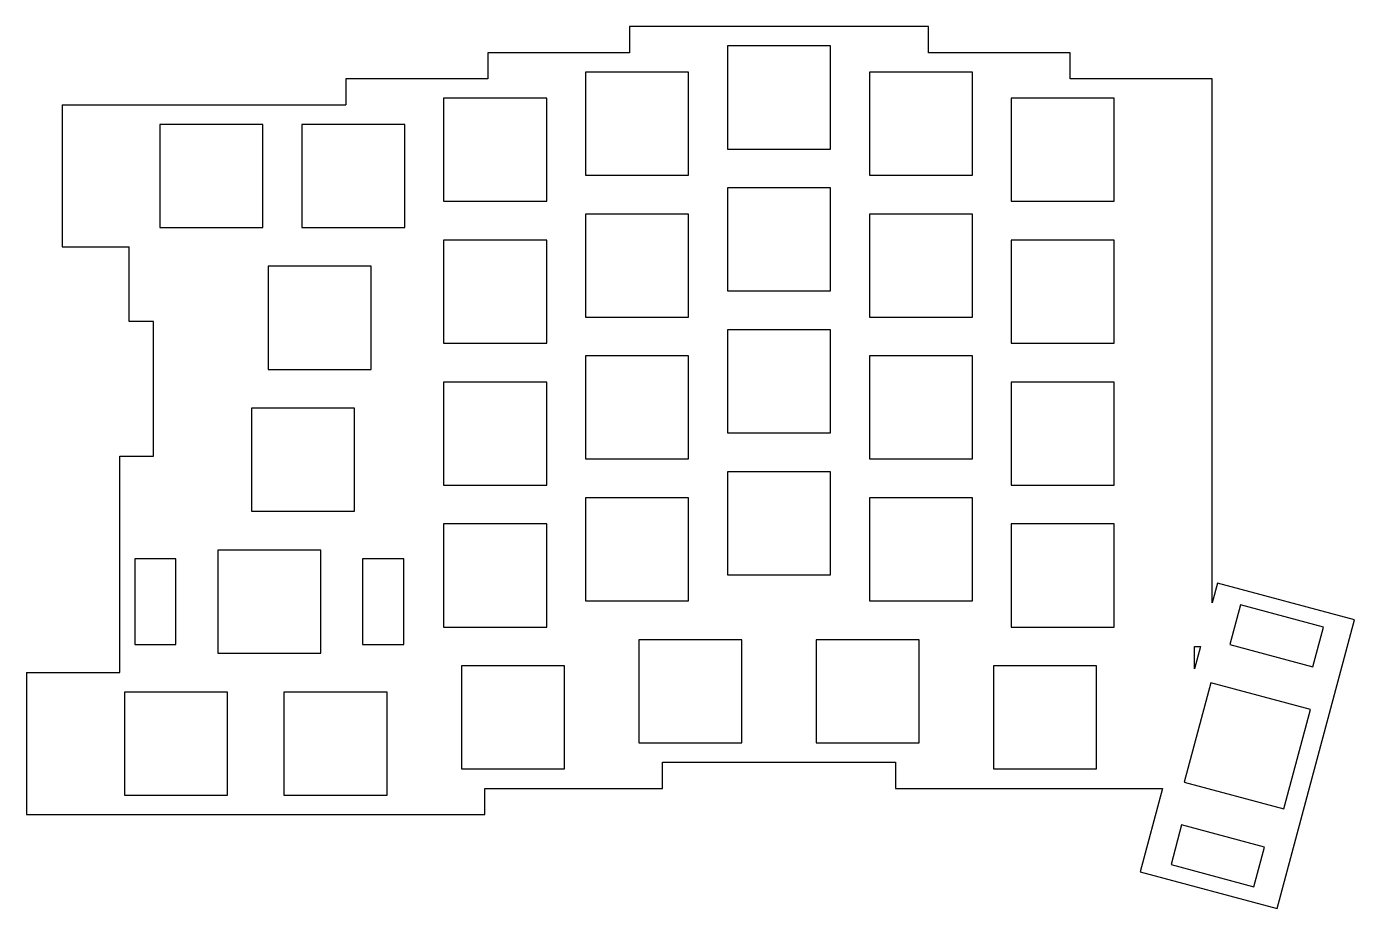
# Model space of a CAD drawing. Header units: millimetres. Extents: x -25 to 153, y -41 to 77.
import ezdxf

# ---------------------------------------------------------------- set-up
doc = ezdxf.new("R2010")
doc.units = ezdxf.units.MM

msp = doc.modelspace()

# ---------------------------------------------------------------- linework, layer by layer
at = {"linetype": 'CONTINUOUS'}
for p, q in [((96, 77), (56, 77)), ((56, 77), (56, 73.5)), ((96, 73.5), (96, 77)), ((56, 73.5), (37, 73.5)), ((37, 73.5), (37, 70)), ((82.9, 74.4), (69.1, 74.4)), ((69.1, 74.4), (69.1, 60.6)), ((82.9, 60.6), (82.9, 74.4)), ((115, 73.5), (96, 73.5)), ((115, 70), (115, 73.5)), ((37, 70), (18, 70)), ((18, 70), (18, 66.5)), ((63.9, 70.9), (50.1, 70.9)), ((50.1, 70.9), (50.1, 57.1)), ((63.9, 57.1), (63.9, 70.9)), ((101.9, 70.9), (88.1, 70.9)), ((88.1, 70.9), (88.1, 57.1)), ((101.9, 57.1), (101.9, 70.9)), ((134, 70), (115, 70)), ((134, -0.14), (134, 70)), ((-20, 66.5), (18, 66.5)), ((-20, 66.5), (-20, 47.5)), ((44.9, 67.4), (31.1, 67.4)), ((31.1, 67.4), (31.1, 53.6)), ((44.9, 53.6), (44.9, 67.4)), ((120.9, 67.4), (107.1, 67.4)), ((107.1, 67.4), (107.1, 53.6)), ((120.9, 53.6), (120.9, 67.4)), ((6.9, 63.9), (-6.9, 63.9)), ((-6.9, 63.9), (-6.9, 50.1)), ((6.9, 50.1), (6.9, 63.9)), ((25.9, 63.9), (12.1, 63.9)), ((12.1, 63.9), (12.1, 50.1)), ((25.9, 50.1), (25.9, 63.9)), ((69.1, 60.6), (82.9, 60.6)), ((50.1, 57.1), (63.9, 57.1)), ((88.1, 57.1), (101.9, 57.1)), ((82.9, 55.4), (69.1, 55.4)), ((69.1, 55.4), (69.1, 41.6)), ((82.9, 41.6), (82.9, 55.4)), ((31.1, 53.6), (44.9, 53.6)), ((107.1, 53.6), (120.9, 53.6)), ((63.9, 51.9), (50.1, 51.9)), ((50.1, 51.9), (50.1, 38.1)), ((63.9, 38.1), (63.9, 51.9)), ((101.9, 51.9), (88.1, 51.9)), ((88.1, 51.9), (88.1, 38.1)), ((101.9, 38.1), (101.9, 51.9)), ((-6.9, 50.1), (6.9, 50.1)), ((12.1, 50.1), (25.9, 50.1)), ((44.9, 48.4), (31.1, 48.4)), ((31.1, 48.4), (31.1, 34.6)), ((44.9, 34.6), (44.9, 48.4)), ((120.9, 48.4), (107.1, 48.4)), ((107.1, 48.4), (107.1, 34.6)), ((120.9, 34.6), (120.9, 48.4)), ((-20, 47.5), (-11, 47.5)), ((-11, 37.5), (-11, 47.5)), ((21.4, 44.9), (7.6, 44.9)), ((7.6, 44.9), (7.6, 31.1)), ((21.4, 31.1), (21.4, 44.9)), ((69.1, 41.6), (82.9, 41.6)), ((-7.75, 37.5), (-11, 37.5)), ((-7.75, 19.5), (-7.75, 37.5)), ((50.1, 38.1), (63.9, 38.1)), ((88.1, 38.1), (101.9, 38.1)), ((82.9, 36.4), (69.1, 36.4)), ((69.1, 36.4), (69.1, 22.6)), ((82.9, 22.6), (82.9, 36.4)), ((31.1, 34.6), (44.9, 34.6)), ((107.1, 34.6), (120.9, 34.6)), ((63.9, 32.9), (50.1, 32.9)), ((50.1, 32.9), (50.1, 19.1)), ((63.9, 19.1), (63.9, 32.9)), ((101.9, 32.9), (88.1, 32.9)), ((88.1, 32.9), (88.1, 19.1)), ((101.9, 19.1), (101.9, 32.9)), ((7.6, 31.1), (21.4, 31.1)), ((44.9, 29.4), (31.1, 29.4)), ((31.1, 29.4), (31.1, 15.6)), ((44.9, 15.6), (44.9, 29.4)), ((120.9, 29.4), (107.1, 29.4)), ((107.1, 29.4), (107.1, 15.6)), ((120.9, 15.6), (120.9, 29.4)), ((19.15, 25.9), (5.35, 25.9)), ((5.35, 25.9), (5.35, 12.1)), ((19.15, 12.1), (19.15, 25.9)), ((69.1, 22.6), (82.9, 22.6)), ((-12.25, -9.5), (-12.25, 19.5)), ((-12.25, 19.5), (-7.75, 19.5)), ((50.1, 19.1), (63.9, 19.1)), ((88.1, 19.1), (101.9, 19.1)), ((82.9, 17.4), (69.1, 17.4)), ((69.1, 17.4), (69.1, 3.6)), ((82.9, 3.6), (82.9, 17.4)), ((31.1, 15.6), (44.9, 15.6)), ((107.1, 15.6), (120.9, 15.6)), ((63.9, 13.9), (50.1, 13.9)), ((50.1, 13.9), (50.1, 0.1)), ((63.9, 0.1), (63.9, 13.9)), ((101.9, 13.9), (88.1, 13.9)), ((88.1, 13.9), (88.1, 0.1)), ((101.9, 0.1), (101.9, 13.9)), ((5.35, 12.1), (19.15, 12.1)), ((44.9, 10.4), (31.1, 10.4)), ((31.1, 10.4), (31.1, -3.4)), ((44.9, -3.4), (44.9, 10.4)), ((120.9, 10.4), (107.1, 10.4)), ((107.1, 10.4), (107.1, -3.4)), ((120.9, -3.4), (120.9, 10.4)), ((-4.75, 5.75), (-10.25, 5.75)), ((-10.25, 5.75), (-10.25, -5.75)), ((-4.75, -5.75), (-4.75, 5.75)), ((14.65, 6.9), (0.85, 6.9)), ((0.85, 6.9), (0.85, -6.9)), ((14.65, -6.9), (14.65, 6.9)), ((25.75, 5.75), (20.25, 5.75)), ((20.25, 5.75), (20.25, -5.75)), ((25.75, -5.75), (25.75, 5.75)), ((69.1, 3.6), (82.9, 3.6)), ((134.7, 2.48), (134, -0.14)), ((153.05, -2.44), (134.7, 2.48)), ((50.1, 0.1), (63.9, 0.1)), ((88.1, 0.1), (101.9, 0.1)), ((137.8, -0.43), (136.38, -5.74)), ((148.91, -3.4), (137.8, -0.43)), ((31.1, -3.4), (44.9, -3.4)), ((107.1, -3.4), (120.9, -3.4)), ((142.7, -41.08), (153.05, -2.44)), ((147.49, -8.71), (148.91, -3.4)), ((71.03, -5.1), (57.23, -5.1)), ((57.23, -5.1), (57.23, -18.9)), ((71.03, -18.9), (71.03, -5.1)), ((94.78, -5.1), (80.97, -5.1)), ((80.97, -5.1), (80.97, -18.9)), ((94.78, -18.9), (94.78, -5.1)), ((-10.25, -5.75), (-4.75, -5.75)), ((0.85, -6.9), (14.65, -6.9)), ((20.25, -5.75), (25.75, -5.75)), ((131.62, -6), (132.43, -6)), ((131.62, -9), (131.62, -6)), ((132.43, -6), (131.62, -9)), ((136.38, -5.74), (147.49, -8.71)), ((47.27, -8.6), (33.48, -8.6)), ((33.48, -8.6), (33.48, -22.4)), ((47.27, -22.4), (47.27, -8.6)), ((118.53, -8.6), (104.72, -8.6)), ((104.72, -8.6), (104.72, -22.4)), ((118.53, -22.4), (118.53, -8.6)), ((-24.75, -9.5), (-12.25, -9.5)), ((-24.75, -9.5), (-24.75, -28.5)), ((2.15, -12.1), (-11.65, -12.1)), ((-11.65, -12.1), (-11.65, -25.9)), ((2.15, -25.9), (2.15, -12.1)), ((23.52, -12.1), (9.72, -12.1)), ((9.72, -12.1), (9.72, -25.9)), ((23.52, -25.9), (23.52, -12.1)), ((133.82, -10.85), (130.25, -24.18)), ((147.15, -14.42), (133.82, -10.85)), ((143.58, -27.75), (147.15, -14.42)), ((57.23, -18.9), (71.03, -18.9)), ((80.97, -18.9), (94.78, -18.9)), ((33.48, -22.4), (47.27, -22.4)), ((60.38, -25), (60.38, -21.5)), ((60.38, -21.5), (91.62, -21.5)), ((91.62, -21.5), (91.62, -25)), ((104.72, -22.4), (118.53, -22.4)), ((130.25, -24.18), (143.58, -27.75)), ((-11.65, -25.9), (2.15, -25.9)), ((9.72, -25.9), (23.52, -25.9)), ((36.62, -28.5), (36.62, -25)), ((36.62, -25), (60.38, -25)), ((91.62, -25), (127.34, -25)), ((127.34, -25), (124.35, -36.16)), ((-24.75, -28.5), (36.62, -28.5)), ((129.91, -29.89), (128.49, -35.2)), ((141.02, -32.86), (129.91, -29.89)), ((139.6, -38.17), (141.02, -32.86)), ((128.49, -35.2), (139.6, -38.17)), ((124.35, -36.16), (142.7, -41.08))]:
    msp.add_line(p, q, dxfattribs=at)

doc.saveas('drawing.dxf')
